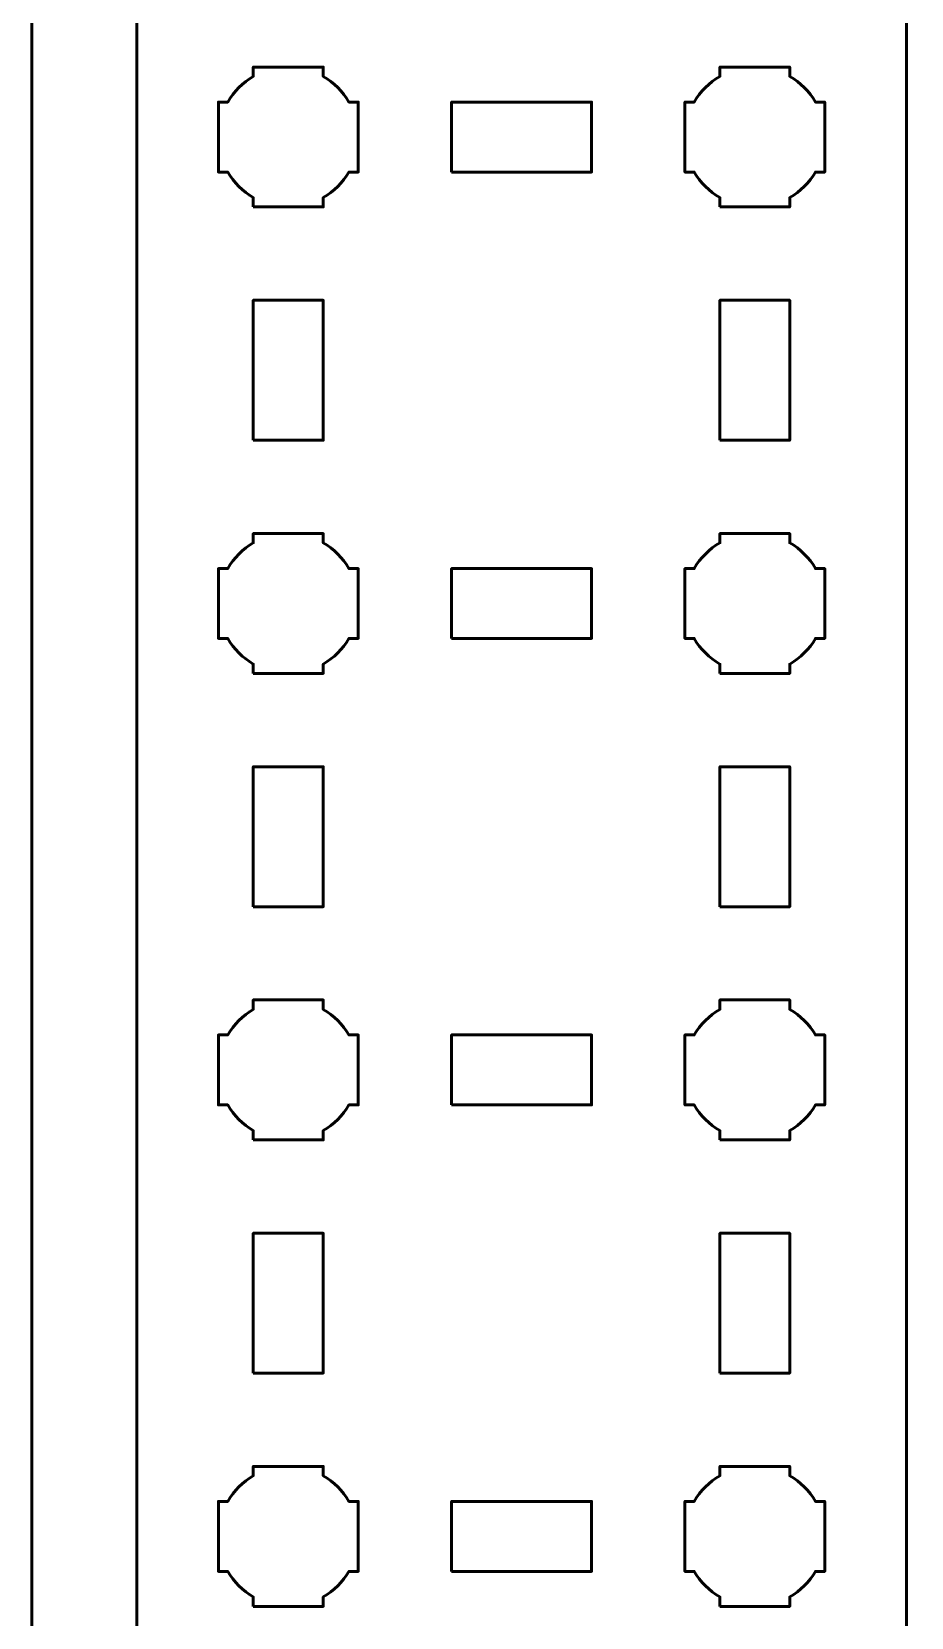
# Model space of a CAD drawing. Header units: centimetres. Extents: x -21 to 0, y -29.7 to 0.
# Drawn here: x -21 to -17.23, y -13.6 to -6.8 of the extents above; entities that cross this region are included whole.
import ezdxf

# ---------------------------------------------------------------- set-up
doc = ezdxf.new("R2010")
doc.units = ezdxf.units.CM
doc.header["$MEASUREMENT"] = 0
doc.layers.add('Layer 1', color=7, linetype='Continuous')

msp = doc.modelspace()

# ---------------------------------------------------------------- linework, layer by layer
at = {"layer": 'Layer 1', "color": 1, "lineweight": 53}
msp.add_open_spline([(-21.00003, -29.19995), (-21.00003, -29.19995), (-21.00003, -2.29992), (-21.00003, -2.29992), (-21.00003, -2.29992), (-21.00003, -2.21709), (-20.93286, -2.14992), (-20.85003, -2.14992), (-20.85003, -2.14992), (-20.7672, -2.14992), (-20.70003, -2.08275), (-20.70003, -1.99992), (-20.70003, -1.99992), (-20.70003, -1.91709), (-20.7672, -1.84992), (-20.85003, -1.84992), (-20.85003, -1.84992), (-20.93286, -1.84992), (-21.00003, -1.78275), (-21.00003, -1.69992), (-21.00003, -1.69992), (-21.00003, -1.61709), (-20.93286, -1.54992), (-20.85003, -1.54992), (-20.85003, -1.54992), (-20.7672, -1.54992), (-20.70003, -1.48275), (-20.70003, -1.39992), (-20.70003, -1.39992), (-20.70003, -1.31709), (-20.7672, -1.24992), (-20.85003, -1.24992), (-20.85003, -1.24992), (-20.93286, -1.24992), (-21.00003, -1.18275), (-21.00003, -1.09992), (-21.00003, -1.09992), (-21.00003, -1.09992), (-21.00003, -0.49992), (-21.00003, -0.49992), (-21.00003, -0.49992), (-21.00003, -0.22295), (-20.77694, 0.00004), (-20.49994, 0.00004), (-20.49994, 0.00004), (-20.49994, 0.00004), (-0.50008, 0.00004), (-0.50008, 0.00004), (-0.50008, 0.00004), (-0.22294, 0.00004), (0.00002, -0.22295), (0.00002, -0.49992), (0.00002, -0.49992), (0.00002, -0.49992), (0.00002, -29.19995), (0.00002, -29.19995), (0.00002, -29.19995), (0.00002, -29.47695), (-0.22294, -29.70004), (-0.50008, -29.70004), (-0.50008, -29.70004), (-0.50008, -29.70004), (-20.49994, -29.70004), (-20.49994, -29.70004), (-20.49994, -29.70004), (-20.77694, -29.70004), (-21.00003, -29.47695), (-21.00003, -29.19995)], degree=3, knots=[0, 0, 0, 0, 0.0588235, 0.0588235, 0.0588235, 0.0588235, 0.1176471, 0.1176471, 0.1176471, 0.1176471, 0.1764706, 0.1764706, 0.1764706, 0.1764706, 0.2352941, 0.2352941, 0.2352941, 0.2352941, 0.2941176, 0.2941176, 0.2941176, 0.2941176, 0.3529412, 0.3529412, 0.3529412, 0.3529412, 0.4117647, 0.4117647, 0.4117647, 0.4117647, 0.4705882, 0.4705882, 0.4705882, 0.4705882, 0.5294118, 0.5294118, 0.5294118, 0.5294118, 0.5882353, 0.5882353, 0.5882353, 0.5882353, 0.6470588, 0.6470588, 0.6470588, 0.6470588, 0.7058824, 0.7058824, 0.7058824, 0.7058824, 0.7647059, 0.7647059, 0.7647059, 0.7647059, 0.8235294, 0.8235294, 0.8235294, 0.8235294, 0.8823529, 0.8823529, 0.8823529, 0.8823529, 0.9411765, 0.9411765, 0.9411765, 0.9411765, 1, 1, 1, 1], dxfattribs=at)
at = {"layer": 'Layer 1', "color": 3, "lineweight": 53}
msp.add_open_spline([(-17.74994, -15.89996), (-17.74994, -15.89996), (-20.04994, -15.89996), (-20.04994, -15.89996), (-20.04994, -15.89996), (-20.32603, -15.89996), (-20.54994, -15.67605), (-20.54994, -15.39996), (-20.54994, -15.39996), (-20.54994, -15.39996), (-20.54994, -1.09996), (-20.54994, -1.09996), (-20.54994, -1.09996), (-20.54994, -0.82387), (-20.32603, -0.59996), (-20.04994, -0.59996), (-20.04994, -0.59996), (-20.04994, -0.59996), (-17.74994, -0.59996), (-17.74994, -0.59996), (-17.74994, -0.59996), (-17.47385, -0.59996), (-17.24994, -0.82387), (-17.24994, -1.09996), (-17.24994, -1.09996), (-17.24994, -1.09996), (-17.24994, -15.39996), (-17.24994, -15.39996), (-17.24994, -15.39996), (-17.24994, -15.67605), (-17.47385, -15.89996), (-17.74994, -15.89996)], degree=3, knots=[0, 0, 0, 0, 0.125, 0.125, 0.125, 0.125, 0.25, 0.25, 0.25, 0.25, 0.375, 0.375, 0.375, 0.375, 0.5, 0.5, 0.5, 0.5, 0.625, 0.625, 0.625, 0.625, 0.75, 0.75, 0.75, 0.75, 0.875, 0.875, 0.875, 0.875, 1, 1, 1, 1], dxfattribs=at)
at = {"layer": 'Layer 1', "lineweight": 53}
for points, knots in [([(-20.04994, -7.54996), (-20.04994, -7.54996), (-20.04994, -7.50981), (-20.04994, -7.50981), (-20.04994, -7.50981), (-20.09547, -7.48346), (-20.13344, -7.44549), (-20.15979, -7.39996), (-20.15979, -7.39996), (-20.15979, -7.39996), (-20.19994, -7.39996), (-20.19994, -7.39996), (-20.19994, -7.39996), (-20.19994, -7.39996), (-20.19994, -7.24996), (-20.19994, -7.24996), (-20.19994, -7.24996), (-20.19994, -7.24996), (-20.19994, -7.09996), (-20.19994, -7.09996), (-20.19994, -7.09996), (-20.19994, -7.09996), (-20.15979, -7.09996), (-20.15979, -7.09996), (-20.15979, -7.09996), (-20.13344, -7.05443), (-20.09547, -7.01646), (-20.04994, -6.99011), (-20.04994, -6.99011), (-20.04994, -6.99011), (-20.04994, -6.94996), (-20.04994, -6.94996), (-20.04994, -6.94996), (-20.04994, -6.94996), (-19.89994, -6.94996), (-19.89994, -6.94996), (-19.89994, -6.94996), (-19.89994, -6.94996), (-19.74994, -6.94996), (-19.74994, -6.94996), (-19.74994, -6.94996), (-19.74994, -6.94996), (-19.74994, -6.99011), (-19.74994, -6.99011), (-19.74994, -6.99011), (-19.70441, -7.01646), (-19.66644, -7.05443), (-19.64009, -7.09996), (-19.64009, -7.09996), (-19.64009, -7.09996), (-19.59994, -7.09996), (-19.59994, -7.09996), (-19.59994, -7.09996), (-19.59994, -7.09996), (-19.59994, -7.24996), (-19.59994, -7.24996), (-19.59994, -7.24996), (-19.59994, -7.24996), (-19.59994, -7.39996), (-19.59994, -7.39996), (-19.59994, -7.39996), (-19.59994, -7.39996), (-19.64009, -7.39996), (-19.64009, -7.39996), (-19.64009, -7.39996), (-19.66644, -7.44549), (-19.70441, -7.48346), (-19.74994, -7.50981), (-19.74994, -7.50981), (-19.74994, -7.50981), (-19.74994, -7.54996), (-19.74994, -7.54996), (-19.74994, -7.54996), (-19.74994, -7.54996), (-19.89994, -7.54996), (-19.89994, -7.54996), (-19.89994, -7.54996), (-19.89994, -7.54996), (-20.04994, -7.54996), (-20.04994, -7.54996)], [0, 0, 0, 0, 0.05, 0.05, 0.05, 0.05, 0.1, 0.1, 0.1, 0.1, 0.15, 0.15, 0.15, 0.15, 0.2, 0.2, 0.2, 0.2, 0.25, 0.25, 0.25, 0.25, 0.3, 0.3, 0.3, 0.3, 0.35, 0.35, 0.35, 0.35, 0.4, 0.4, 0.4, 0.4, 0.45, 0.45, 0.45, 0.45, 0.5, 0.5, 0.5, 0.5, 0.55, 0.55, 0.55, 0.55, 0.6, 0.6, 0.6, 0.6, 0.65, 0.65, 0.65, 0.65, 0.7, 0.7, 0.7, 0.7, 0.75, 0.75, 0.75, 0.75, 0.8, 0.8, 0.8, 0.8, 0.85, 0.85, 0.85, 0.85, 0.9, 0.9, 0.9, 0.9, 0.95, 0.95, 0.95, 0.95, 1, 1, 1, 1]), ([(-18.04994, -7.54996), (-18.04994, -7.54996), (-18.04994, -7.50981), (-18.04994, -7.50981), (-18.04994, -7.50981), (-18.09547, -7.48346), (-18.13344, -7.44549), (-18.15979, -7.39996), (-18.15979, -7.39996), (-18.15979, -7.39996), (-18.19994, -7.39996), (-18.19994, -7.39996), (-18.19994, -7.39996), (-18.19994, -7.39996), (-18.19994, -7.24996), (-18.19994, -7.24996), (-18.19994, -7.24996), (-18.19994, -7.24996), (-18.19994, -7.09996), (-18.19994, -7.09996), (-18.19994, -7.09996), (-18.19994, -7.09996), (-18.15979, -7.09996), (-18.15979, -7.09996), (-18.15979, -7.09996), (-18.13344, -7.05443), (-18.09547, -7.01646), (-18.04994, -6.99011), (-18.04994, -6.99011), (-18.04994, -6.99011), (-18.04994, -6.94996), (-18.04994, -6.94996), (-18.04994, -6.94996), (-18.04994, -6.94996), (-17.89994, -6.94996), (-17.89994, -6.94996), (-17.89994, -6.94996), (-17.89994, -6.94996), (-17.74994, -6.94996), (-17.74994, -6.94996), (-17.74994, -6.94996), (-17.74994, -6.94996), (-17.74994, -6.99011), (-17.74994, -6.99011), (-17.74994, -6.99011), (-17.70441, -7.01646), (-17.66644, -7.05443), (-17.64009, -7.09996), (-17.64009, -7.09996), (-17.64009, -7.09996), (-17.59994, -7.09996), (-17.59994, -7.09996), (-17.59994, -7.09996), (-17.59994, -7.09996), (-17.59994, -7.24996), (-17.59994, -7.24996), (-17.59994, -7.24996), (-17.59994, -7.24996), (-17.59994, -7.39996), (-17.59994, -7.39996), (-17.59994, -7.39996), (-17.59994, -7.39996), (-17.64009, -7.39996), (-17.64009, -7.39996), (-17.64009, -7.39996), (-17.66644, -7.44549), (-17.70441, -7.48346), (-17.74994, -7.50981), (-17.74994, -7.50981), (-17.74994, -7.50981), (-17.74994, -7.54996), (-17.74994, -7.54996), (-17.74994, -7.54996), (-17.74994, -7.54996), (-17.89994, -7.54996), (-17.89994, -7.54996), (-17.89994, -7.54996), (-17.89994, -7.54996), (-18.04994, -7.54996), (-18.04994, -7.54996)], [0, 0, 0, 0, 0.05, 0.05, 0.05, 0.05, 0.1, 0.1, 0.1, 0.1, 0.15, 0.15, 0.15, 0.15, 0.2, 0.2, 0.2, 0.2, 0.25, 0.25, 0.25, 0.25, 0.3, 0.3, 0.3, 0.3, 0.35, 0.35, 0.35, 0.35, 0.4, 0.4, 0.4, 0.4, 0.45, 0.45, 0.45, 0.45, 0.5, 0.5, 0.5, 0.5, 0.55, 0.55, 0.55, 0.55, 0.6, 0.6, 0.6, 0.6, 0.65, 0.65, 0.65, 0.65, 0.7, 0.7, 0.7, 0.7, 0.75, 0.75, 0.75, 0.75, 0.8, 0.8, 0.8, 0.8, 0.85, 0.85, 0.85, 0.85, 0.9, 0.9, 0.9, 0.9, 0.95, 0.95, 0.95, 0.95, 1, 1, 1, 1]), ([(-19.19994, -7.39996), (-19.19994, -7.39996), (-19.19994, -7.09996), (-19.19994, -7.09996), (-19.19994, -7.09996), (-19.19994, -7.09996), (-18.59994, -7.09996), (-18.59994, -7.09996), (-18.59994, -7.09996), (-18.59994, -7.09996), (-18.59994, -7.39996), (-18.59994, -7.39996), (-18.59994, -7.39996), (-18.59994, -7.39996), (-19.19994, -7.39996), (-19.19994, -7.39996)], [0, 0, 0, 0, 0.25, 0.25, 0.25, 0.25, 0.5, 0.5, 0.5, 0.5, 0.75, 0.75, 0.75, 0.75, 1, 1, 1, 1]), ([(-20.04994, -8.54996), (-20.04994, -8.54996), (-20.04994, -7.94996), (-20.04994, -7.94996), (-20.04994, -7.94996), (-20.04994, -7.94996), (-19.74994, -7.94996), (-19.74994, -7.94996), (-19.74994, -7.94996), (-19.74994, -7.94996), (-19.74994, -8.54996), (-19.74994, -8.54996), (-19.74994, -8.54996), (-19.74994, -8.54996), (-20.04994, -8.54996), (-20.04994, -8.54996)], [0, 0, 0, 0, 0.25, 0.25, 0.25, 0.25, 0.5, 0.5, 0.5, 0.5, 0.75, 0.75, 0.75, 0.75, 1, 1, 1, 1]), ([(-18.04994, -8.54996), (-18.04994, -8.54996), (-18.04994, -7.94996), (-18.04994, -7.94996), (-18.04994, -7.94996), (-18.04994, -7.94996), (-17.74994, -7.94996), (-17.74994, -7.94996), (-17.74994, -7.94996), (-17.74994, -7.94996), (-17.74994, -8.54996), (-17.74994, -8.54996), (-17.74994, -8.54996), (-17.74994, -8.54996), (-18.04994, -8.54996), (-18.04994, -8.54996)], [0, 0, 0, 0, 0.25, 0.25, 0.25, 0.25, 0.5, 0.5, 0.5, 0.5, 0.75, 0.75, 0.75, 0.75, 1, 1, 1, 1]), ([(-20.04994, -9.54996), (-20.04994, -9.54996), (-20.04994, -9.50981), (-20.04994, -9.50981), (-20.04994, -9.50981), (-20.09547, -9.48346), (-20.13344, -9.44549), (-20.15979, -9.39996), (-20.15979, -9.39996), (-20.15979, -9.39996), (-20.19994, -9.39996), (-20.19994, -9.39996), (-20.19994, -9.39996), (-20.19994, -9.39996), (-20.19994, -9.24996), (-20.19994, -9.24996), (-20.19994, -9.24996), (-20.19994, -9.24996), (-20.19994, -9.09996), (-20.19994, -9.09996), (-20.19994, -9.09996), (-20.19994, -9.09996), (-20.15979, -9.09996), (-20.15979, -9.09996), (-20.15979, -9.09996), (-20.13344, -9.05443), (-20.09547, -9.01646), (-20.04994, -8.99011), (-20.04994, -8.99011), (-20.04994, -8.99011), (-20.04994, -8.94996), (-20.04994, -8.94996), (-20.04994, -8.94996), (-20.04994, -8.94996), (-19.89994, -8.94996), (-19.89994, -8.94996), (-19.89994, -8.94996), (-19.89994, -8.94996), (-19.74994, -8.94996), (-19.74994, -8.94996), (-19.74994, -8.94996), (-19.74994, -8.94996), (-19.74994, -8.99011), (-19.74994, -8.99011), (-19.74994, -8.99011), (-19.70441, -9.01646), (-19.66644, -9.05443), (-19.64009, -9.09996), (-19.64009, -9.09996), (-19.64009, -9.09996), (-19.59994, -9.09996), (-19.59994, -9.09996), (-19.59994, -9.09996), (-19.59994, -9.09996), (-19.59994, -9.24996), (-19.59994, -9.24996), (-19.59994, -9.24996), (-19.59994, -9.24996), (-19.59994, -9.39996), (-19.59994, -9.39996), (-19.59994, -9.39996), (-19.59994, -9.39996), (-19.64009, -9.39996), (-19.64009, -9.39996), (-19.64009, -9.39996), (-19.66644, -9.44549), (-19.70441, -9.48346), (-19.74994, -9.50981), (-19.74994, -9.50981), (-19.74994, -9.50981), (-19.74994, -9.54996), (-19.74994, -9.54996), (-19.74994, -9.54996), (-19.74994, -9.54996), (-19.89994, -9.54996), (-19.89994, -9.54996), (-19.89994, -9.54996), (-19.89994, -9.54996), (-20.04994, -9.54996), (-20.04994, -9.54996)], [0, 0, 0, 0, 0.05, 0.05, 0.05, 0.05, 0.1, 0.1, 0.1, 0.1, 0.15, 0.15, 0.15, 0.15, 0.2, 0.2, 0.2, 0.2, 0.25, 0.25, 0.25, 0.25, 0.3, 0.3, 0.3, 0.3, 0.35, 0.35, 0.35, 0.35, 0.4, 0.4, 0.4, 0.4, 0.45, 0.45, 0.45, 0.45, 0.5, 0.5, 0.5, 0.5, 0.55, 0.55, 0.55, 0.55, 0.6, 0.6, 0.6, 0.6, 0.65, 0.65, 0.65, 0.65, 0.7, 0.7, 0.7, 0.7, 0.75, 0.75, 0.75, 0.75, 0.8, 0.8, 0.8, 0.8, 0.85, 0.85, 0.85, 0.85, 0.9, 0.9, 0.9, 0.9, 0.95, 0.95, 0.95, 0.95, 1, 1, 1, 1]), ([(-18.04994, -9.54996), (-18.04994, -9.54996), (-18.04994, -9.50981), (-18.04994, -9.50981), (-18.04994, -9.50981), (-18.09547, -9.48346), (-18.13344, -9.44549), (-18.15979, -9.39996), (-18.15979, -9.39996), (-18.15979, -9.39996), (-18.19994, -9.39996), (-18.19994, -9.39996), (-18.19994, -9.39996), (-18.19994, -9.39996), (-18.19994, -9.24996), (-18.19994, -9.24996), (-18.19994, -9.24996), (-18.19994, -9.24996), (-18.19994, -9.09996), (-18.19994, -9.09996), (-18.19994, -9.09996), (-18.19994, -9.09996), (-18.15979, -9.09996), (-18.15979, -9.09996), (-18.15979, -9.09996), (-18.13344, -9.05443), (-18.09547, -9.01646), (-18.04994, -8.99011), (-18.04994, -8.99011), (-18.04994, -8.99011), (-18.04994, -8.94996), (-18.04994, -8.94996), (-18.04994, -8.94996), (-18.04994, -8.94996), (-17.89994, -8.94996), (-17.89994, -8.94996), (-17.89994, -8.94996), (-17.89994, -8.94996), (-17.74994, -8.94996), (-17.74994, -8.94996), (-17.74994, -8.94996), (-17.74994, -8.94996), (-17.74994, -8.99011), (-17.74994, -8.99011), (-17.74994, -8.99011), (-17.70441, -9.01646), (-17.66644, -9.05443), (-17.64009, -9.09996), (-17.64009, -9.09996), (-17.64009, -9.09996), (-17.59994, -9.09996), (-17.59994, -9.09996), (-17.59994, -9.09996), (-17.59994, -9.09996), (-17.59994, -9.24996), (-17.59994, -9.24996), (-17.59994, -9.24996), (-17.59994, -9.24996), (-17.59994, -9.39996), (-17.59994, -9.39996), (-17.59994, -9.39996), (-17.59994, -9.39996), (-17.64009, -9.39996), (-17.64009, -9.39996), (-17.64009, -9.39996), (-17.66644, -9.44549), (-17.70441, -9.48346), (-17.74994, -9.50981), (-17.74994, -9.50981), (-17.74994, -9.50981), (-17.74994, -9.54996), (-17.74994, -9.54996), (-17.74994, -9.54996), (-17.74994, -9.54996), (-17.89994, -9.54996), (-17.89994, -9.54996), (-17.89994, -9.54996), (-17.89994, -9.54996), (-18.04994, -9.54996), (-18.04994, -9.54996)], [0, 0, 0, 0, 0.05, 0.05, 0.05, 0.05, 0.1, 0.1, 0.1, 0.1, 0.15, 0.15, 0.15, 0.15, 0.2, 0.2, 0.2, 0.2, 0.25, 0.25, 0.25, 0.25, 0.3, 0.3, 0.3, 0.3, 0.35, 0.35, 0.35, 0.35, 0.4, 0.4, 0.4, 0.4, 0.45, 0.45, 0.45, 0.45, 0.5, 0.5, 0.5, 0.5, 0.55, 0.55, 0.55, 0.55, 0.6, 0.6, 0.6, 0.6, 0.65, 0.65, 0.65, 0.65, 0.7, 0.7, 0.7, 0.7, 0.75, 0.75, 0.75, 0.75, 0.8, 0.8, 0.8, 0.8, 0.85, 0.85, 0.85, 0.85, 0.9, 0.9, 0.9, 0.9, 0.95, 0.95, 0.95, 0.95, 1, 1, 1, 1]), ([(-19.19994, -9.39996), (-19.19994, -9.39996), (-19.19994, -9.09996), (-19.19994, -9.09996), (-19.19994, -9.09996), (-19.19994, -9.09996), (-18.59994, -9.09996), (-18.59994, -9.09996), (-18.59994, -9.09996), (-18.59994, -9.09996), (-18.59994, -9.39996), (-18.59994, -9.39996), (-18.59994, -9.39996), (-18.59994, -9.39996), (-19.19994, -9.39996), (-19.19994, -9.39996)], [0, 0, 0, 0, 0.25, 0.25, 0.25, 0.25, 0.5, 0.5, 0.5, 0.5, 0.75, 0.75, 0.75, 0.75, 1, 1, 1, 1]), ([(-20.04994, -10.54996), (-20.04994, -10.54996), (-20.04994, -9.94996), (-20.04994, -9.94996), (-20.04994, -9.94996), (-20.04994, -9.94996), (-19.74994, -9.94996), (-19.74994, -9.94996), (-19.74994, -9.94996), (-19.74994, -9.94996), (-19.74994, -10.54996), (-19.74994, -10.54996), (-19.74994, -10.54996), (-19.74994, -10.54996), (-20.04994, -10.54996), (-20.04994, -10.54996)], [0, 0, 0, 0, 0.25, 0.25, 0.25, 0.25, 0.5, 0.5, 0.5, 0.5, 0.75, 0.75, 0.75, 0.75, 1, 1, 1, 1]), ([(-18.04994, -10.54996), (-18.04994, -10.54996), (-18.04994, -9.94996), (-18.04994, -9.94996), (-18.04994, -9.94996), (-18.04994, -9.94996), (-17.74994, -9.94996), (-17.74994, -9.94996), (-17.74994, -9.94996), (-17.74994, -9.94996), (-17.74994, -10.54996), (-17.74994, -10.54996), (-17.74994, -10.54996), (-17.74994, -10.54996), (-18.04994, -10.54996), (-18.04994, -10.54996)], [0, 0, 0, 0, 0.25, 0.25, 0.25, 0.25, 0.5, 0.5, 0.5, 0.5, 0.75, 0.75, 0.75, 0.75, 1, 1, 1, 1]), ([(-20.04994, -11.54996), (-20.04994, -11.54996), (-20.04994, -11.50981), (-20.04994, -11.50981), (-20.04994, -11.50981), (-20.09547, -11.48346), (-20.13344, -11.44549), (-20.15979, -11.39996), (-20.15979, -11.39996), (-20.15979, -11.39996), (-20.19994, -11.39996), (-20.19994, -11.39996), (-20.19994, -11.39996), (-20.19994, -11.39996), (-20.19994, -11.24996), (-20.19994, -11.24996), (-20.19994, -11.24996), (-20.19994, -11.24996), (-20.19994, -11.09996), (-20.19994, -11.09996), (-20.19994, -11.09996), (-20.19994, -11.09996), (-20.15979, -11.09996), (-20.15979, -11.09996), (-20.15979, -11.09996), (-20.13344, -11.05443), (-20.09547, -11.01646), (-20.04994, -10.99011), (-20.04994, -10.99011), (-20.04994, -10.99011), (-20.04994, -10.94996), (-20.04994, -10.94996), (-20.04994, -10.94996), (-20.04994, -10.94996), (-19.89994, -10.94996), (-19.89994, -10.94996), (-19.89994, -10.94996), (-19.89994, -10.94996), (-19.74994, -10.94996), (-19.74994, -10.94996), (-19.74994, -10.94996), (-19.74994, -10.94996), (-19.74994, -10.99011), (-19.74994, -10.99011), (-19.74994, -10.99011), (-19.70441, -11.01646), (-19.66644, -11.05443), (-19.64009, -11.09996), (-19.64009, -11.09996), (-19.64009, -11.09996), (-19.59994, -11.09996), (-19.59994, -11.09996), (-19.59994, -11.09996), (-19.59994, -11.09996), (-19.59994, -11.24996), (-19.59994, -11.24996), (-19.59994, -11.24996), (-19.59994, -11.24996), (-19.59994, -11.39996), (-19.59994, -11.39996), (-19.59994, -11.39996), (-19.59994, -11.39996), (-19.64009, -11.39996), (-19.64009, -11.39996), (-19.64009, -11.39996), (-19.66644, -11.44549), (-19.70441, -11.48346), (-19.74994, -11.50981), (-19.74994, -11.50981), (-19.74994, -11.50981), (-19.74994, -11.54996), (-19.74994, -11.54996), (-19.74994, -11.54996), (-19.74994, -11.54996), (-19.89994, -11.54996), (-19.89994, -11.54996), (-19.89994, -11.54996), (-19.89994, -11.54996), (-20.04994, -11.54996), (-20.04994, -11.54996)], [0, 0, 0, 0, 0.05, 0.05, 0.05, 0.05, 0.1, 0.1, 0.1, 0.1, 0.15, 0.15, 0.15, 0.15, 0.2, 0.2, 0.2, 0.2, 0.25, 0.25, 0.25, 0.25, 0.3, 0.3, 0.3, 0.3, 0.35, 0.35, 0.35, 0.35, 0.4, 0.4, 0.4, 0.4, 0.45, 0.45, 0.45, 0.45, 0.5, 0.5, 0.5, 0.5, 0.55, 0.55, 0.55, 0.55, 0.6, 0.6, 0.6, 0.6, 0.65, 0.65, 0.65, 0.65, 0.7, 0.7, 0.7, 0.7, 0.75, 0.75, 0.75, 0.75, 0.8, 0.8, 0.8, 0.8, 0.85, 0.85, 0.85, 0.85, 0.9, 0.9, 0.9, 0.9, 0.95, 0.95, 0.95, 0.95, 1, 1, 1, 1]), ([(-18.04994, -11.54996), (-18.04994, -11.54996), (-18.04994, -11.50981), (-18.04994, -11.50981), (-18.04994, -11.50981), (-18.09547, -11.48346), (-18.13344, -11.44549), (-18.15979, -11.39996), (-18.15979, -11.39996), (-18.15979, -11.39996), (-18.19994, -11.39996), (-18.19994, -11.39996), (-18.19994, -11.39996), (-18.19994, -11.39996), (-18.19994, -11.24996), (-18.19994, -11.24996), (-18.19994, -11.24996), (-18.19994, -11.24996), (-18.19994, -11.09996), (-18.19994, -11.09996), (-18.19994, -11.09996), (-18.19994, -11.09996), (-18.15979, -11.09996), (-18.15979, -11.09996), (-18.15979, -11.09996), (-18.13344, -11.05443), (-18.09547, -11.01646), (-18.04994, -10.99011), (-18.04994, -10.99011), (-18.04994, -10.99011), (-18.04994, -10.94996), (-18.04994, -10.94996), (-18.04994, -10.94996), (-18.04994, -10.94996), (-17.89994, -10.94996), (-17.89994, -10.94996), (-17.89994, -10.94996), (-17.89994, -10.94996), (-17.74994, -10.94996), (-17.74994, -10.94996), (-17.74994, -10.94996), (-17.74994, -10.94996), (-17.74994, -10.99011), (-17.74994, -10.99011), (-17.74994, -10.99011), (-17.70441, -11.01646), (-17.66644, -11.05443), (-17.64009, -11.09996), (-17.64009, -11.09996), (-17.64009, -11.09996), (-17.59994, -11.09996), (-17.59994, -11.09996), (-17.59994, -11.09996), (-17.59994, -11.09996), (-17.59994, -11.24996), (-17.59994, -11.24996), (-17.59994, -11.24996), (-17.59994, -11.24996), (-17.59994, -11.39996), (-17.59994, -11.39996), (-17.59994, -11.39996), (-17.59994, -11.39996), (-17.64009, -11.39996), (-17.64009, -11.39996), (-17.64009, -11.39996), (-17.66644, -11.44549), (-17.70441, -11.48346), (-17.74994, -11.50981), (-17.74994, -11.50981), (-17.74994, -11.50981), (-17.74994, -11.54996), (-17.74994, -11.54996), (-17.74994, -11.54996), (-17.74994, -11.54996), (-17.89994, -11.54996), (-17.89994, -11.54996), (-17.89994, -11.54996), (-17.89994, -11.54996), (-18.04994, -11.54996), (-18.04994, -11.54996)], [0, 0, 0, 0, 0.05, 0.05, 0.05, 0.05, 0.1, 0.1, 0.1, 0.1, 0.15, 0.15, 0.15, 0.15, 0.2, 0.2, 0.2, 0.2, 0.25, 0.25, 0.25, 0.25, 0.3, 0.3, 0.3, 0.3, 0.35, 0.35, 0.35, 0.35, 0.4, 0.4, 0.4, 0.4, 0.45, 0.45, 0.45, 0.45, 0.5, 0.5, 0.5, 0.5, 0.55, 0.55, 0.55, 0.55, 0.6, 0.6, 0.6, 0.6, 0.65, 0.65, 0.65, 0.65, 0.7, 0.7, 0.7, 0.7, 0.75, 0.75, 0.75, 0.75, 0.8, 0.8, 0.8, 0.8, 0.85, 0.85, 0.85, 0.85, 0.9, 0.9, 0.9, 0.9, 0.95, 0.95, 0.95, 0.95, 1, 1, 1, 1]), ([(-19.19994, -11.39996), (-19.19994, -11.39996), (-19.19994, -11.09996), (-19.19994, -11.09996), (-19.19994, -11.09996), (-19.19994, -11.09996), (-18.59994, -11.09996), (-18.59994, -11.09996), (-18.59994, -11.09996), (-18.59994, -11.09996), (-18.59994, -11.39996), (-18.59994, -11.39996), (-18.59994, -11.39996), (-18.59994, -11.39996), (-19.19994, -11.39996), (-19.19994, -11.39996)], [0, 0, 0, 0, 0.25, 0.25, 0.25, 0.25, 0.5, 0.5, 0.5, 0.5, 0.75, 0.75, 0.75, 0.75, 1, 1, 1, 1]), ([(-20.04994, -12.54996), (-20.04994, -12.54996), (-20.04994, -11.94996), (-20.04994, -11.94996), (-20.04994, -11.94996), (-20.04994, -11.94996), (-19.74994, -11.94996), (-19.74994, -11.94996), (-19.74994, -11.94996), (-19.74994, -11.94996), (-19.74994, -12.54996), (-19.74994, -12.54996), (-19.74994, -12.54996), (-19.74994, -12.54996), (-20.04994, -12.54996), (-20.04994, -12.54996)], [0, 0, 0, 0, 0.25, 0.25, 0.25, 0.25, 0.5, 0.5, 0.5, 0.5, 0.75, 0.75, 0.75, 0.75, 1, 1, 1, 1]), ([(-18.04994, -12.54996), (-18.04994, -12.54996), (-18.04994, -11.94996), (-18.04994, -11.94996), (-18.04994, -11.94996), (-18.04994, -11.94996), (-17.74994, -11.94996), (-17.74994, -11.94996), (-17.74994, -11.94996), (-17.74994, -11.94996), (-17.74994, -12.54996), (-17.74994, -12.54996), (-17.74994, -12.54996), (-17.74994, -12.54996), (-18.04994, -12.54996), (-18.04994, -12.54996)], [0, 0, 0, 0, 0.25, 0.25, 0.25, 0.25, 0.5, 0.5, 0.5, 0.5, 0.75, 0.75, 0.75, 0.75, 1, 1, 1, 1]), ([(-20.04994, -13.54996), (-20.04994, -13.54996), (-20.04994, -13.50981), (-20.04994, -13.50981), (-20.04994, -13.50981), (-20.09547, -13.48346), (-20.13344, -13.44549), (-20.15979, -13.39996), (-20.15979, -13.39996), (-20.15979, -13.39996), (-20.19994, -13.39996), (-20.19994, -13.39996), (-20.19994, -13.39996), (-20.19994, -13.39996), (-20.19994, -13.24996), (-20.19994, -13.24996), (-20.19994, -13.24996), (-20.19994, -13.24996), (-20.19994, -13.09996), (-20.19994, -13.09996), (-20.19994, -13.09996), (-20.19994, -13.09996), (-20.15979, -13.09996), (-20.15979, -13.09996), (-20.15979, -13.09996), (-20.13344, -13.05443), (-20.09547, -13.01646), (-20.04994, -12.99011), (-20.04994, -12.99011), (-20.04994, -12.99011), (-20.04994, -12.94996), (-20.04994, -12.94996), (-20.04994, -12.94996), (-20.04994, -12.94996), (-19.89994, -12.94996), (-19.89994, -12.94996), (-19.89994, -12.94996), (-19.89994, -12.94996), (-19.74994, -12.94996), (-19.74994, -12.94996), (-19.74994, -12.94996), (-19.74994, -12.94996), (-19.74994, -12.99011), (-19.74994, -12.99011), (-19.74994, -12.99011), (-19.70441, -13.01646), (-19.66644, -13.05443), (-19.64009, -13.09996), (-19.64009, -13.09996), (-19.64009, -13.09996), (-19.59994, -13.09996), (-19.59994, -13.09996), (-19.59994, -13.09996), (-19.59994, -13.09996), (-19.59994, -13.24996), (-19.59994, -13.24996), (-19.59994, -13.24996), (-19.59994, -13.24996), (-19.59994, -13.39996), (-19.59994, -13.39996), (-19.59994, -13.39996), (-19.59994, -13.39996), (-19.64009, -13.39996), (-19.64009, -13.39996), (-19.64009, -13.39996), (-19.66644, -13.44549), (-19.70441, -13.48346), (-19.74994, -13.50981), (-19.74994, -13.50981), (-19.74994, -13.50981), (-19.74994, -13.54996), (-19.74994, -13.54996), (-19.74994, -13.54996), (-19.74994, -13.54996), (-19.89994, -13.54996), (-19.89994, -13.54996), (-19.89994, -13.54996), (-19.89994, -13.54996), (-20.04994, -13.54996), (-20.04994, -13.54996)], [0, 0, 0, 0, 0.05, 0.05, 0.05, 0.05, 0.1, 0.1, 0.1, 0.1, 0.15, 0.15, 0.15, 0.15, 0.2, 0.2, 0.2, 0.2, 0.25, 0.25, 0.25, 0.25, 0.3, 0.3, 0.3, 0.3, 0.35, 0.35, 0.35, 0.35, 0.4, 0.4, 0.4, 0.4, 0.45, 0.45, 0.45, 0.45, 0.5, 0.5, 0.5, 0.5, 0.55, 0.55, 0.55, 0.55, 0.6, 0.6, 0.6, 0.6, 0.65, 0.65, 0.65, 0.65, 0.7, 0.7, 0.7, 0.7, 0.75, 0.75, 0.75, 0.75, 0.8, 0.8, 0.8, 0.8, 0.85, 0.85, 0.85, 0.85, 0.9, 0.9, 0.9, 0.9, 0.95, 0.95, 0.95, 0.95, 1, 1, 1, 1]), ([(-18.04994, -13.54996), (-18.04994, -13.54996), (-18.04994, -13.50981), (-18.04994, -13.50981), (-18.04994, -13.50981), (-18.09547, -13.48346), (-18.13344, -13.44549), (-18.15979, -13.39996), (-18.15979, -13.39996), (-18.15979, -13.39996), (-18.19994, -13.39996), (-18.19994, -13.39996), (-18.19994, -13.39996), (-18.19994, -13.39996), (-18.19994, -13.24996), (-18.19994, -13.24996), (-18.19994, -13.24996), (-18.19994, -13.24996), (-18.19994, -13.09996), (-18.19994, -13.09996), (-18.19994, -13.09996), (-18.19994, -13.09996), (-18.15979, -13.09996), (-18.15979, -13.09996), (-18.15979, -13.09996), (-18.13344, -13.05443), (-18.09547, -13.01646), (-18.04994, -12.99011), (-18.04994, -12.99011), (-18.04994, -12.99011), (-18.04994, -12.94996), (-18.04994, -12.94996), (-18.04994, -12.94996), (-18.04994, -12.94996), (-17.89994, -12.94996), (-17.89994, -12.94996), (-17.89994, -12.94996), (-17.89994, -12.94996), (-17.74994, -12.94996), (-17.74994, -12.94996), (-17.74994, -12.94996), (-17.74994, -12.94996), (-17.74994, -12.99011), (-17.74994, -12.99011), (-17.74994, -12.99011), (-17.70441, -13.01646), (-17.66644, -13.05443), (-17.64009, -13.09996), (-17.64009, -13.09996), (-17.64009, -13.09996), (-17.59994, -13.09996), (-17.59994, -13.09996), (-17.59994, -13.09996), (-17.59994, -13.09996), (-17.59994, -13.24996), (-17.59994, -13.24996), (-17.59994, -13.24996), (-17.59994, -13.24996), (-17.59994, -13.39996), (-17.59994, -13.39996), (-17.59994, -13.39996), (-17.59994, -13.39996), (-17.64009, -13.39996), (-17.64009, -13.39996), (-17.64009, -13.39996), (-17.66644, -13.44549), (-17.70441, -13.48346), (-17.74994, -13.50981), (-17.74994, -13.50981), (-17.74994, -13.50981), (-17.74994, -13.54996), (-17.74994, -13.54996), (-17.74994, -13.54996), (-17.74994, -13.54996), (-17.89994, -13.54996), (-17.89994, -13.54996), (-17.89994, -13.54996), (-17.89994, -13.54996), (-18.04994, -13.54996), (-18.04994, -13.54996)], [0, 0, 0, 0, 0.05, 0.05, 0.05, 0.05, 0.1, 0.1, 0.1, 0.1, 0.15, 0.15, 0.15, 0.15, 0.2, 0.2, 0.2, 0.2, 0.25, 0.25, 0.25, 0.25, 0.3, 0.3, 0.3, 0.3, 0.35, 0.35, 0.35, 0.35, 0.4, 0.4, 0.4, 0.4, 0.45, 0.45, 0.45, 0.45, 0.5, 0.5, 0.5, 0.5, 0.55, 0.55, 0.55, 0.55, 0.6, 0.6, 0.6, 0.6, 0.65, 0.65, 0.65, 0.65, 0.7, 0.7, 0.7, 0.7, 0.75, 0.75, 0.75, 0.75, 0.8, 0.8, 0.8, 0.8, 0.85, 0.85, 0.85, 0.85, 0.9, 0.9, 0.9, 0.9, 0.95, 0.95, 0.95, 0.95, 1, 1, 1, 1]), ([(-19.19994, -13.39996), (-19.19994, -13.39996), (-19.19994, -13.09996), (-19.19994, -13.09996), (-19.19994, -13.09996), (-19.19994, -13.09996), (-18.59994, -13.09996), (-18.59994, -13.09996), (-18.59994, -13.09996), (-18.59994, -13.09996), (-18.59994, -13.39996), (-18.59994, -13.39996), (-18.59994, -13.39996), (-18.59994, -13.39996), (-19.19994, -13.39996), (-19.19994, -13.39996)], [0, 0, 0, 0, 0.25, 0.25, 0.25, 0.25, 0.5, 0.5, 0.5, 0.5, 0.75, 0.75, 0.75, 0.75, 1, 1, 1, 1])]:
    msp.add_open_spline(points, degree=3, knots=knots, dxfattribs=at)

doc.saveas('drawing.dxf')
